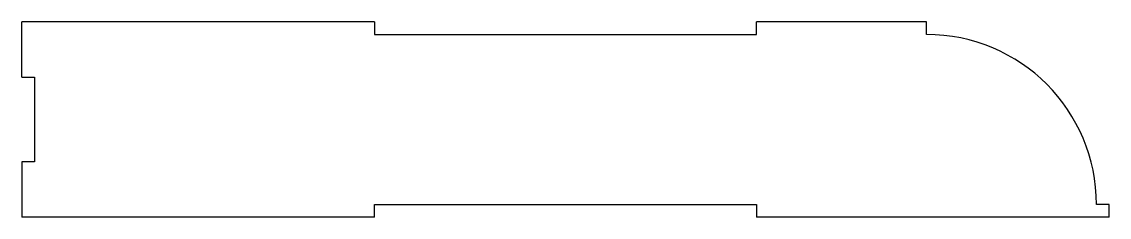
# Model space of a CAD drawing. Header units: millimetres. Extents: x -3 to 253, y 0 to 46.
import ezdxf

# ---------------------------------------------------------------- set-up
doc = ezdxf.new("R2010")
doc.units = ezdxf.units.MM
doc.layers.get('0').update_dxf_attribs({"linetype": 'CONTINUOUS', "lineweight": 25, "true_color": 0x000000})

msp = doc.modelspace()

# ---------------------------------------------------------------- linework, layer by layer
for p, q in [((80, 46), (-3, 46)), ((-3, 33), (-3, 46)), ((80, 46), (80, 43)), ((170, 43), (170, 46)), ((210, 46), (170, 46)), ((210, 43), (210, 46)), ((80, 43), (170, 43)), ((-3, 33), (0, 33)), ((0, 33), (0, 13)), ((0, 13), (-3, 13)), ((-3, 13), (-3, 0)), ((80, 0), (80, 3)), ((80, 3), (170, 3)), ((170, 3), (170, 0)), ((253, 3), (250, 3)), ((253, 0), (253, 3)), ((80, 0), (-3, 0)), ((253, 0), (170, 0))]:
    msp.add_line(p, q)
msp.add_arc((210, 3), 40, 360, 90)

doc.saveas('drawing.dxf')
